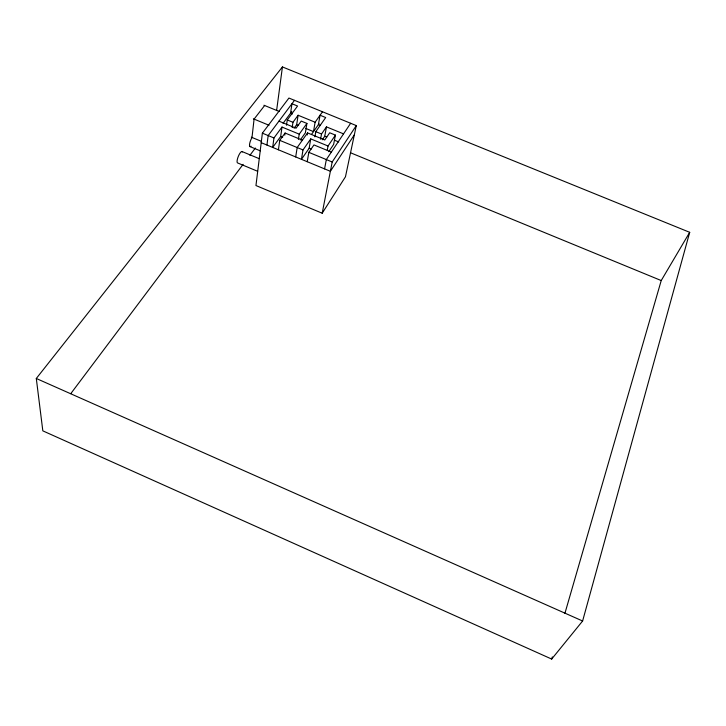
<?xml version="1.0" encoding="UTF-8"?>
<svg xmlns="http://www.w3.org/2000/svg" width="726" height="726" viewBox="0 0 726 726"><rect width="100%" height="100%" fill="white"/><g stroke="black" fill="none" stroke-linecap="round" stroke-linejoin="round"><path stroke-width="1.09" d="M252.004 137.459L254.082 119.109L264.636 105.506M262.376 133.167L255.96 185.547L322.19 213.217L345.467 176.772L356.294 125.58L288.93 98.055L262.376 133.167L273.956 137.949L272.677 147.423L280.672 136.524L282.006 127.068L299.23 134.156L298.395 139.383M266.941 145.046L268.166 135.562L294.511 100.333M276.606 110.57L282.432 66.937L689.7 232.32L582.615 621.002L551.678 659.063L42.825 430.854L36.3 378.482L282.432 66.937M278.421 149.792L279.746 140.345L285.1 133.04L302.397 140.163M284.792 135.136L285.1 133.04M286.516 125.199L287.269 119.944L297.569 106.032L291.961 103.736L290.572 113.192L292.424 113.955M292.179 127.531L292.968 122.286L298.114 115.252L315.111 122.222L322.507 111.777M294.103 128.203L296.662 124.681L298.114 115.252M295.691 156.934L297.179 147.532L307.543 132.903L324.767 139.982L329.713 132.776L335.43 135.118L333.624 144.438L328.733 151.707M278.938 121.151L296.081 128.193L301.226 121.088L306.916 123.42L305.374 132.822L300.283 139.982M310.737 138.893L302.996 149.937L301.453 159.321L309.14 148.267L310.737 138.893L328.043 146.008L335.43 135.118M307.189 134.991L307.543 132.903M307.225 161.707L308.822 152.342L313.959 144.928L331.355 152.088M315.111 122.222L313.496 131.606L305.573 128.348M314.893 136.869L315.801 131.66L325.693 117.539L320.057 115.225L318.415 124.609L320.284 125.371M320.583 139.21L321.518 134.011L326.464 126.878L343.552 133.874M322.299 139.8L324.758 136.225L326.464 126.878M327.263 150.155L328.043 146.008M324.576 168.886L326.337 159.575L350.649 123.275M322.19 213.217L332.19 161.989L356.294 125.58M551.678 659.063L552.304 656.885M564.901 613.379L661.223 280.554L689.7 232.32M354.333 134.855L330.375 171.291L261.215 142.677M311.581 134.337L319.013 123.756M299.23 134.156L306.916 123.42M273.956 137.949L282.006 127.068M283.04 123.347L291.761 111.586M70.749 393.683L243.101 164.357M249.907 155.3L255.361 148.04M263.955 105.234L279.374 111.55M287.269 119.944L292.968 122.286M315.801 131.66L321.518 134.011M296.662 124.681L298.64 125.498M324.758 136.225L326.745 137.042M334.713 140.318L338.697 141.951M350.449 152.741L661.223 280.554M253.392 118.828L269.019 125.262M280.672 136.524L282.677 137.359M309.14 148.267L311.155 149.102M279.746 140.345L302.996 149.937M308.822 152.342L332.19 161.989M251.332 137.178L261.569 141.407M249.971 146.579L260.307 150.863M242.067 151.553L259.137 158.64M257.63 171.282L237.574 162.933A6.117 1.715 -68.5 0 1 238.527 155.863A6.117 1.715 -68.5 0 1 242.402 151.925M36.3 378.482L582.615 621.002M251.024 146.171A6.026 1.652 -68.8 0 1 249.553 144.429A6.026 1.652 -68.8 0 1 251.995 137.541"/></g></svg>
